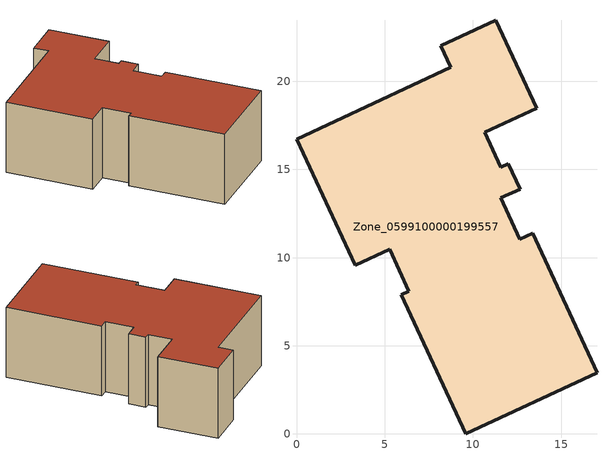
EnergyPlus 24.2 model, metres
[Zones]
Zone_0599100000199557
 floor ground (C_G): 17.04,3.46 9.6,0 5.93,7.9 6.37,8.1 5.28,10.46 3.32,9.56 0,16.7 8.76,20.78 8.19,22.02 11.31,23.47 13.61,18.48 10.67,17.12 11.58,15.13 12.02,15.33 12.68,13.89 11.59,13.39 12.67,11.04 13.4,11.37 z0
 wall outside (C_F): 12.68,13.89 12.02,15.33 11.58,15.13 10.67,17.12 13.61,18.48 11.31,23.47 8.19,22.02 8.76,20.78 0,16.7 3.32,9.56 5.28,10.46 6.37,8.1 5.93,7.9 9.6,0 17.04,3.46 13.4,11.37 12.67,11.04 11.59,13.39 12.68,13.89 z0:6.73
 roof outside (C_R): 12.67,11.04 11.59,13.39 12.68,13.89 12.02,15.33 11.58,15.13 10.67,17.12 13.61,18.48 11.31,23.47 8.19,22.02 8.76,20.78 0,16.7 3.32,9.56 5.28,10.46 6.37,8.1 5.93,7.9 9.6,0 17.04,3.46 13.4,11.37 z6.73
[BUILDING]
Pand.0599100000199557: North Axis=0; Terrain=City; Loads Convergence Tolerance Value=0.04; Temperature Convergence Tolerance Value=0.4; Solar Distribution=FullExterior; Maximum Number of Warmup Days=25; Minimum Number of Warmup Days=1
[Site:Location]
Rotterdam.The.Hague.AP_ZH_NLD Design_Conditions: Latitude=51.96; Longitude=4.45; Time Zone=1; Elevation=-4.5
[SITE:GROUNDTEMPERATURE:BUILDINGSURFACE]
18, 18, 18, 18, 18, 18, 18, 18, 18, 18, 18, 18
[MATERIAL] Thermal Absorptance=0.9; Solar Absorptance=0.7; Visible Absorptance=0.7
Name | Roughness | Thickness | Conductivity | Density | Specific Heat
G.D.1965 | MediumSmooth | 0.15 | 1 | 540 | 1210
F.D.1965 | Rough | 0.3 | 0.857143 | 1920 | 840
R.D.1965 | MediumRough | 0.2 | 0.08 | 1500 | 1000
[CONSTRUCTION]
C_G: G.D.1965
C_F: F.D.1965
C_R: R.D.1965
[ZONE]
Zone_0599100000199557: Type=1; Multiplier=1; Ceiling Height=Autocalculate; Volume=Autocalculate; Floor Area=autocalculate; Part of Total Floor Area=Yes
[ZONEINFILTRATION:DESIGNFLOWRATE]
Infil_Zone_0599100000199557: Zone or ZoneList or Space or SpaceList=Zone_0599100000199557; Schedule=AlwaysOn; Design Flow Rate Calculation Method=Flow/Area; Flow Rate per Floor Area=0.0042; Constant Term Coefficient=1; Temperature Term Coefficient=0; Velocity Term Coefficient=0; Velocity Squared Term Coefficient=0
[HVACTEMPLATE:ZONE:IDEALLOADSAIRSYSTEM]
Zone_0599100000199557: Maximum Heating Supply Air Temperature=50; Minimum Cooling Supply Air Temperature=13; Maximum Heating Supply Air Humidity Ratio=0.0156; Minimum Cooling Supply Air Humidity Ratio=0.0077; Heating Limit=NoLimit; Cooling Limit=NoLimit; Dehumidification Control Type=ConstantSensibleHeatRatio; Cooling Sensible Heat Ratio=0.7; Dehumidification Setpoint=60; Humidification Control Type=None; Humidification Setpoint=30; Outdoor Air Method=None; Outdoor Air Flow Rate per Person=0.00944; Outdoor Air Flow Rate per Zone Floor Area=0; Outdoor Air Flow Rate per Zone=0; Demand Controlled Ventilation Type=None; Outdoor Air Economizer Type=NoEconomizer; Heat Recovery Type=None; Sensible Heat Recovery Effectiveness=0.7; Latent Heat Recovery Effectiveness=0.65
[ZONECONTROL:THERMOSTAT]
ThermostatControl_Zone_0599100000199557: Zone or ZoneList=Zone_0599100000199557; Control Type Schedule=DualSetpointControlType; Control 1=Thermostat_Zone_0599100000199557; Temperature Difference Between Cutout And Setpoint=0
[THERMOSTATSETPOINT:DUALSETPOINT]
Thermostat_Zone_0599100000199557: Heating Setpoint Temperature Schedule=HeatingSetpoint_Zone_0599100000199557; Cooling Setpoint Temperature Schedule=CoolingSetpoint_Zone_0599100000199557
[SCHEDULE:COMPACT]
HeatingSetpoint_Zone_0599100000199557: Through: 12/31, For: AllDays, Until: 24:00, 21
CoolingSetpoint_Zone_0599100000199557: Through: 12/31, For: AllDays, Until: 24:00, 24
DualSetpointControlType: Through: 12/31, For: AllDays, Until: 24:00, 4
AlwaysOn: Through: 12/31, For: AllDays, Until: 24:00, 1
